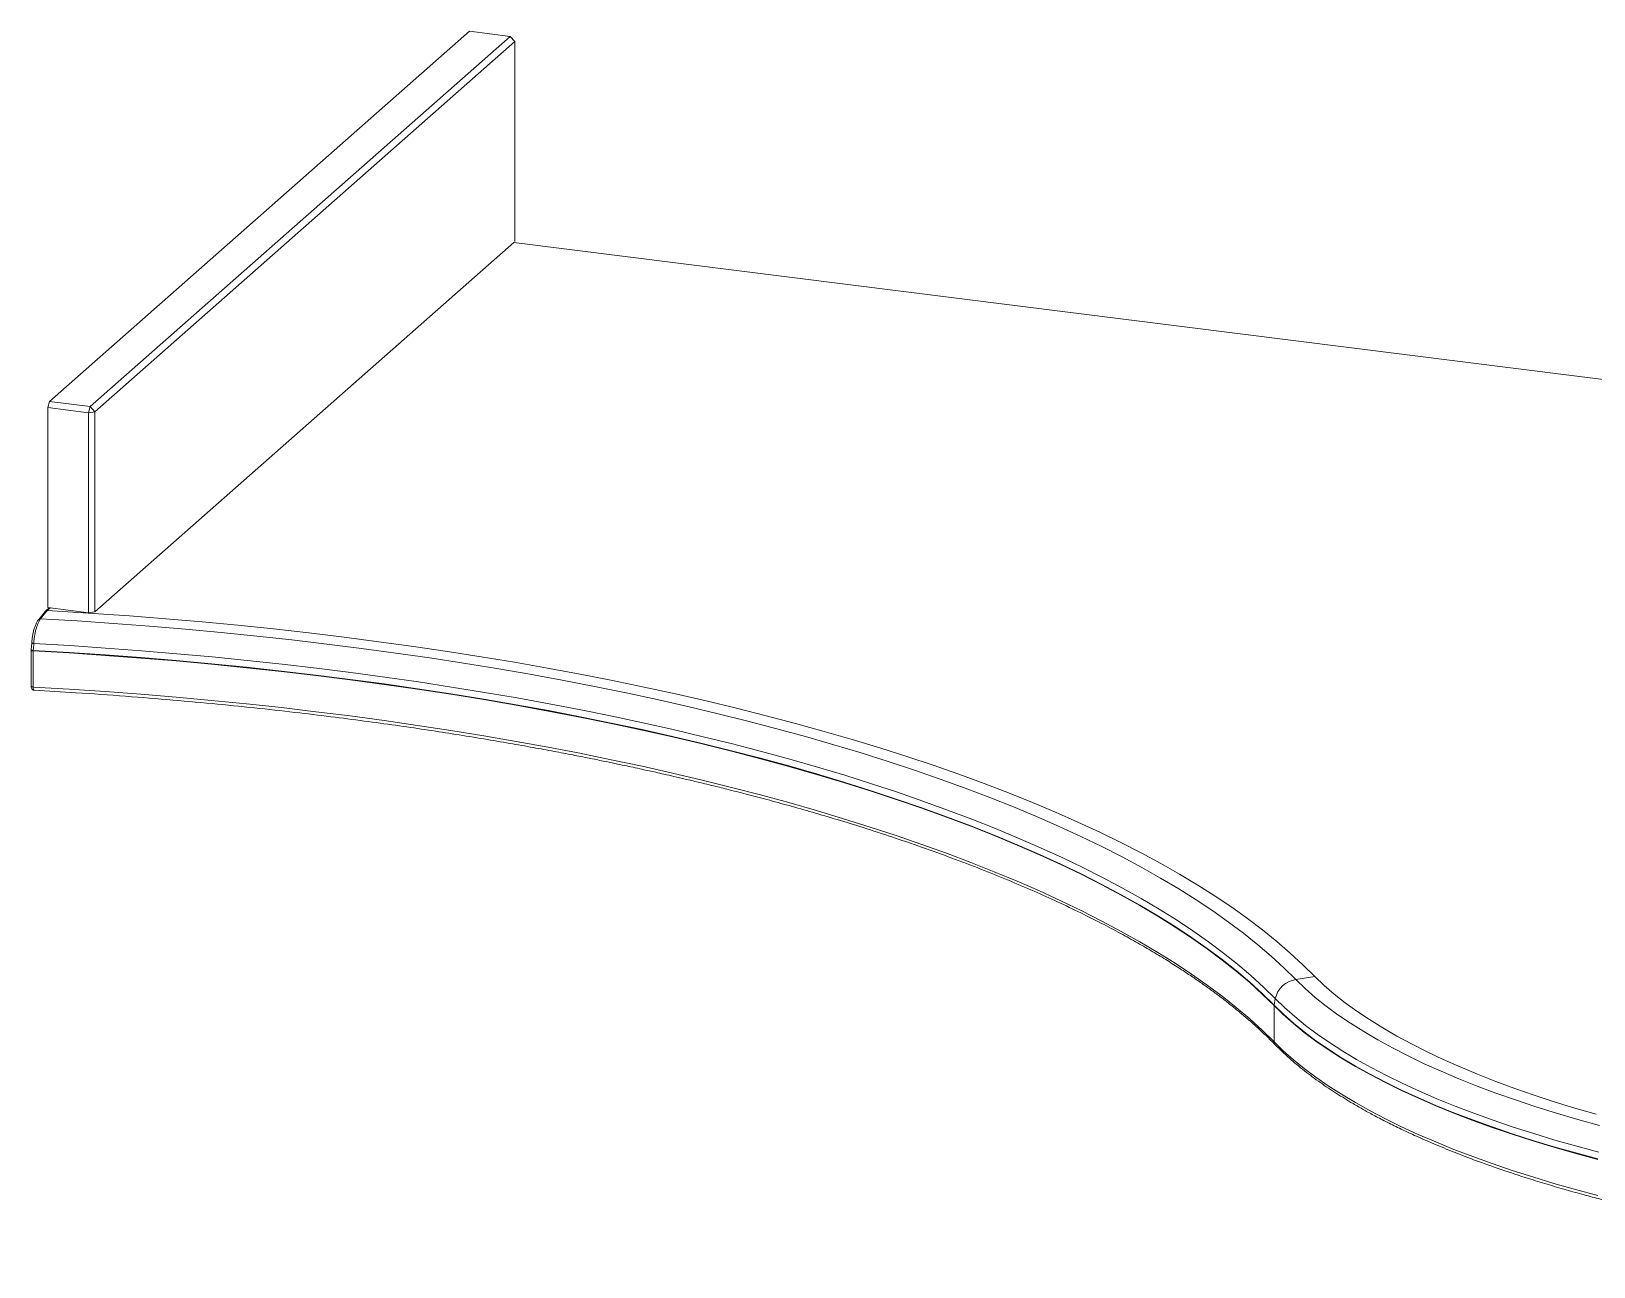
# Paper-space layout '_Dimétrique' of a CAD drawing. Header units: millimetres. Extents: x -691 to 605, y -768 to 292.
# Drawn here: x -691 to -43, y -220 to 292 of the extents above; entities that cross this region are included whole.
import ezdxf

# ---------------------------------------------------------------- set-up
doc = ezdxf.new("R2010")
doc.units = ezdxf.units.MM

psp = doc.layouts.new('_Dimétrique')

# ---------------------------------------------------------------- linework, layer by layer
at = {"color": 7, "linetype": 'Continuous', "lineweight": 15}
for p, q in [((-508.83, 292.47), (-682.91, 138.94)), ((-491.99, 290.34), (-508.83, 292.47)), ((-666.07, 136.82), (-491.99, 290.34)), ((-490.12, 288.22), (-664.2, 134.7)), ((-491.99, 290.34), (-490.12, 288.22)), ((-490.12, 288.22), (-490.12, 205.26)), ((-664.2, 51.73), (-490.47, 204.94)), ((-490.47, 204.94), (3.13, 142.82)), ((3.01, 142.77), (-490.47, 204.94)), ((-683.61, 136.43), (-682.91, 138.94)), ((-666.78, 134.31), (-683.61, 136.43)), ((-683.61, 136.43), (-683.61, 53.47)), ((-682.91, 138.94), (-666.07, 136.82)), ((-666.78, 134.31), (-666.07, 136.82)), ((-664.2, 134.7), (-666.07, 136.82)), ((-666.78, 134.31), (-664.2, 134.7)), ((-666.78, 51.35), (-666.78, 134.31)), ((-664.2, 134.7), (-664.2, 51.73)), ((-684.63, 52.01), (-687.43, 48.6)), ((-683.07, 53.4), (-684.55, 52.09)), ((-682.68, 53.35), (-683.89, 52.28)), ((-664.91, 51.11), (-683.87, 52.28)), ((-683.61, 53.47), (-666.78, 51.35)), ((-687.43, 48.6), (-687.44, 48.59)), ((-664.2, 51.73), (-666.78, 51.35)), ((-690.33, 39), (-690.35, 38.83)), ((-690.35, 38.83), (-690.54, 35.96)), ((-690.54, 35.9), (-690.54, 20.9)), ((-689.7, 35.57), (-689.7, 20.57)), ((-158.51, -99.48), (-166.4, -100.73)), ((-175.38, -111.37), (-174.86, -108.65)), ((-175.4, -111.54), (-175.4, -126.54)), ((-175.4, -111.54), (-175.4, -111.54))]:
    psp.add_line(p, q, dxfattribs=at)
at = {"color": 7, "linetype": 'Continuous', "lineweight": 15, "flags": 128}
for points in [[(-683.87, 52.28), (-684.57, 51.42), (-686.67, 48.86)], [(-166.4, -100.73), (-171.3, -95.88), (-176.54, -91.06), (-182.11, -86.28), (-188.02, -81.55), (-194.25, -76.87), (-200.81, -72.24), (-207.69, -67.65), (-214.89, -63.13), (-222.4, -58.66), (-230.22, -54.25), (-238.35, -49.9), (-246.77, -45.61), (-255.5, -41.39), (-264.51, -37.24), (-273.81, -33.16), (-283.4, -29.16), (-293.26, -25.23), (-303.39, -21.38), (-313.79, -17.6), (-324.44, -13.91), (-335.36, -10.3), (-346.52, -6.78), (-357.92, -3.34), (-369.56, 0), (-381.43, 3.26), (-393.52, 6.42), (-405.83, 9.49), (-418.35, 12.46), (-431.08, 15.34), (-444, 18.11), (-457.11, 20.79), (-470.4, 23.36), (-483.87, 25.83), (-497.51, 28.19), (-511.31, 30.45), (-525.26, 32.6), (-539.36, 34.64), (-553.6, 36.57), (-567.97, 38.39), (-582.46, 40.1), (-597.06, 41.69), (-611.78, 43.18), (-626.59, 44.54), (-641.49, 45.8), (-656.48, 46.93), (-671.54, 47.96), (-686.67, 48.86)], [(-158.51, -99.48), (-163.41, -94.59), (-168.65, -89.74), (-174.22, -84.93), (-180.13, -80.16), (-186.36, -75.44), (-192.92, -70.77), (-199.8, -66.15), (-207, -61.59), (-214.52, -57.08), (-222.34, -52.63), (-230.48, -48.24), (-238.91, -43.92), (-247.64, -39.66), (-256.66, -35.48), (-265.98, -31.36), (-275.57, -27.31), (-285.44, -23.34), (-295.59, -19.45), (-306, -15.63), (-316.68, -11.9), (-327.61, -8.25), (-338.79, -4.69), (-350.21, -1.21), (-361.87, 2.18), (-373.77, 5.48), (-385.89, 8.68), (-398.23, 11.79), (-410.78, 14.81), (-423.54, 17.73), (-436.49, 20.54), (-449.64, 23.26), (-462.97, 25.88), (-476.48, 28.39), (-490.16, 30.8), (-504.01, 33.1), (-518.01, 35.29), (-532.16, 37.38), (-546.45, 39.36), (-560.87, 41.22), (-575.42, 42.98), (-590.08, 44.62), (-604.86, 46.15), (-619.74, 47.56), (-634.71, 48.86), (-649.77, 50.04), (-664.91, 51.11)], [(-689.51, 38.61), (-689.64, 36.64), (-689.7, 35.74)], [(-689.7, 35.74), (-674.77, 34.86), (-659.91, 33.87), (-645.12, 32.76), (-630.41, 31.53), (-615.79, 30.2), (-601.26, 28.75), (-586.85, 27.18), (-572.54, 25.51), (-558.36, 23.73), (-544.3, 21.83), (-530.38, 19.83), (-516.6, 17.72), (-502.97, 15.51), (-489.5, 13.19), (-476.2, 10.77), (-463.07, 8.24), (-450.12, 5.61), (-437.35, 2.89), (-424.78, 0.06), (-412.41, -2.86), (-400.24, -5.87), (-388.29, -8.98), (-376.56, -12.18), (-365.05, -15.48), (-353.78, -18.85), (-342.74, -22.32), (-331.95, -25.87), (-321.41, -29.5), (-311.13, -33.22), (-301.11, -37.01), (-291.35, -40.88), (-281.87, -44.82), (-272.66, -48.83), (-263.74, -52.92), (-255.1, -57.07), (-246.76, -61.29), (-238.71, -65.57), (-230.96, -69.92), (-223.51, -74.32), (-216.38, -78.78), (-209.56, -83.29), (-203.05, -87.86), (-196.86, -92.47), (-191, -97.13), (-185.47, -101.84), (-180.26, -106.58), (-175.38, -111.37)], [(-175.4, -111.54), (-180.27, -106.75), (-185.48, -102), (-191.02, -97.3), (-196.88, -92.64), (-203.07, -88.03), (-209.57, -83.46), (-216.39, -78.95), (-223.53, -74.49), (-230.97, -70.09), (-238.72, -65.74), (-246.77, -61.46), (-255.11, -57.24), (-263.75, -53.09), (-272.67, -49), (-281.88, -44.99), (-291.36, -41.05), (-301.12, -37.18), (-311.14, -33.39), (-321.43, -29.67), (-331.97, -26.04), (-342.76, -22.49), (-353.79, -19.03), (-365.06, -15.65), (-376.57, -12.36), (-388.3, -9.15), (-400.25, -6.05), (-412.42, -3.03), (-424.79, -0.11), (-437.36, 2.72), (-450.12, 5.44), (-463.08, 8.07), (-476.21, 10.59), (-489.51, 13.02), (-502.98, 15.34), (-516.61, 17.55), (-530.38, 19.66), (-544.3, 21.66), (-558.36, 23.55), (-572.55, 25.34), (-586.85, 27.01), (-601.27, 28.57), (-615.79, 30.02), (-630.41, 31.36), (-645.12, 32.59), (-659.91, 33.7), (-674.77, 34.69), (-689.7, 35.57)], [(-174.86, -108.65), (-179.73, -103.86), (-184.94, -99.11), (-190.48, -94.4), (-196.35, -89.74), (-202.54, -85.12), (-209.05, -80.55), (-215.87, -76.03), (-223.01, -71.57), (-230.46, -67.16), (-238.21, -62.82), (-246.26, -58.53), (-254.61, -54.31), (-263.25, -50.15), (-272.18, -46.06), (-281.4, -42.04), (-290.88, -38.09), (-300.65, -34.22), (-310.68, -30.43), (-320.97, -26.71), (-331.51, -23.08), (-342.31, -19.52), (-353.35, -16.05), (-364.63, -12.67), (-376.14, -9.38), (-387.88, -6.17), (-399.84, -3.06), (-412.02, -0.04), (-424.4, 2.88), (-436.98, 5.71), (-449.75, 8.44), (-462.71, 11.07), (-475.85, 13.6), (-489.17, 16.02), (-502.65, 18.35), (-516.28, 20.56), (-530.07, 22.67), (-544, 24.68), (-558.07, 26.57), (-572.27, 28.36), (-586.58, 30.03), (-601.01, 31.6), (-615.54, 33.05), (-630.18, 34.39), (-644.9, 35.62), (-659.7, 36.73), (-674.57, 37.72), (-689.51, 38.61)], [(-175.4, -126.54), (-180.27, -121.75), (-185.48, -117.01), (-191.02, -112.3), (-196.88, -107.64), (-203.07, -103.03), (-209.57, -98.46), (-216.39, -93.95), (-223.53, -89.49), (-230.97, -85.09), (-238.72, -80.74), (-246.77, -76.46), (-255.11, -72.24), (-263.75, -68.09), (-272.67, -64), (-281.88, -59.99), (-291.36, -56.05), (-301.12, -52.18), (-311.14, -48.39), (-321.43, -44.67), (-331.97, -41.04), (-342.76, -37.49), (-353.79, -34.03), (-365.06, -30.65), (-376.57, -27.36), (-388.3, -24.16), (-400.25, -21.05), (-412.42, -18.03), (-424.79, -15.11), (-437.36, -12.29), (-450.12, -9.56), (-463.08, -6.93), (-476.21, -4.41), (-489.51, -1.98), (-502.98, 0.34), (-516.61, 2.55), (-530.38, 4.66), (-544.3, 6.66), (-558.36, 8.55), (-572.55, 10.34), (-586.85, 12.01), (-601.27, 13.57), (-615.79, 15.02), (-630.41, 16.36), (-645.12, 17.59), (-659.91, 18.69), (-674.77, 19.69), (-689.7, 20.57)], [(-166.4, -100.73), (-162.51, -104.44), (-158.3, -108.11), (-153.75, -111.74), (-148.88, -115.32), (-143.69, -118.84), (-138.18, -122.32), (-132.36, -125.74), (-126.24, -129.09), (-119.81, -132.39), (-113.09, -135.62), (-106.08, -138.78), (-98.78, -141.86), (-91.21, -144.88), (-83.38, -147.81), (-75.28, -150.67), (-66.92, -153.44), (-58.32, -156.13), (-49.48, -158.73), (-40.41, -161.24)], [(-158.51, -99.48), (-154.63, -103.15), (-150.41, -106.77), (-145.87, -110.34), (-141, -113.87), (-135.81, -117.35), (-130.31, -120.78), (-124.49, -124.14), (-118.38, -127.45), (-111.96, -130.69), (-105.25, -133.87), (-98.26, -136.98), (-90.98, -140.01), (-83.43, -142.97), (-75.62, -145.85), (-67.54, -148.65), (-59.22, -151.37), (-50.65, -154), (-41.84, -156.55)]]:
    psp.add_lwpolyline(points, dxfattribs=at)
at = {"color": 8, "linetype": 'Continuous', "lineweight": 15, "flags": 128}
for points in [[(-689.7, 35.74), (-689.91, 35.77), (-690.11, 35.8), (-690.27, 35.83), (-690.4, 35.87), (-690.49, 35.91), (-690.54, 35.95), (-690.54, 35.96)], [(-689.7, 35.57), (-689.92, 35.59), (-690.11, 35.62), (-690.28, 35.67), (-690.41, 35.73), (-690.5, 35.8), (-690.54, 35.87), (-690.54, 35.9)], [(-689.51, 38.61), (-689.73, 38.63), (-689.92, 38.66), (-690.09, 38.69), (-690.22, 38.73), (-690.31, 38.77), (-690.35, 38.81), (-690.35, 38.83)], [(-689.7, 20.57), (-689.92, 20.59), (-690.11, 20.62), (-690.28, 20.67), (-690.41, 20.73), (-690.5, 20.8), (-690.54, 20.87), (-690.54, 20.9)], [(-174.86, -108.65), (-171.01, -112.38), (-166.83, -116.07), (-162.33, -119.72), (-157.51, -123.33), (-152.36, -126.88), (-146.9, -130.39), (-141.14, -133.83), (-135.07, -137.22), (-128.7, -140.55), (-122.03, -143.81), (-115.08, -147.01), (-107.85, -150.13), (-100.35, -153.18), (-92.58, -156.16), (-84.54, -159.06), (-76.25, -161.88), (-67.72, -164.61), (-58.94, -167.26), (-49.93, -169.82), (-40.7, -172.3)], [(-41.11, -175.28), (-50.35, -172.81), (-59.37, -170.24), (-68.16, -167.59), (-76.7, -164.85), (-85, -162.02), (-93.04, -159.12), (-100.82, -156.14), (-108.34, -153.08), (-115.57, -149.95), (-122.53, -146.75), (-129.2, -143.48), (-135.57, -140.15), (-141.65, -136.76), (-147.42, -133.31), (-152.88, -129.8), (-158.03, -126.24), (-162.86, -122.63), (-167.37, -118.97), (-171.55, -115.27), (-175.4, -111.54)], [(-175.38, -111.37), (-171.53, -115.11), (-167.35, -118.8), (-162.85, -122.46), (-158.02, -126.07), (-152.87, -129.63), (-147.41, -133.14), (-141.64, -136.59), (-135.56, -139.98), (-129.19, -143.31), (-122.52, -146.58), (-115.56, -149.78), (-108.32, -152.91), (-100.81, -155.97), (-93.03, -158.95), (-84.99, -161.85), (-76.69, -164.67), (-68.15, -167.41), (-59.36, -170.07), (-50.34, -172.63), (-41.1, -175.11)], [(-175.4, -126.54), (-171.55, -130.27), (-167.37, -133.97), (-162.86, -137.63), (-158.03, -141.24), (-152.89, -144.8), (-147.42, -148.3), (-141.65, -151.76), (-135.58, -155.15), (-129.2, -158.48), (-122.53, -161.75), (-115.58, -164.95), (-108.34, -168.08), (-100.82, -171.14), (-93.04, -174.12), (-85, -177.02), (-76.7, -179.85), (-68.16, -182.59), (-59.37, -185.24), (-50.36, -187.81), (-41.12, -190.28)]]:
    psp.add_lwpolyline(points, dxfattribs=at)
at = {"color": 8, "linetype": 'Continuous', "lineweight": 15}
for centre, radius, start, end in [((-686.82, 48.08), 0.796, 79.04062, 138.93417), ((-173.63, -126.54), 1.76, 179.97796, 224.60465)]:
    psp.add_arc(centre, radius, start, end, dxfattribs=at)
at = {"color": 7, "linetype": 'Continuous', "lineweight": 15}
for centre, radius, start, end in [((-689.54, 35.9), 1, 176.27827, 180), ((-683.79, 35.57), 5.91, 178.30593, 179.97925), ((-164.93, -110.77), 10.15, 98.27747, 167.91145), ((-174.43, -111.54), 0.963, 169.83836, 179.95062), ((-174.43, -111.54), 0.963, 169.8383, 179.95062)]:
    psp.add_arc(centre, radius, start, end, dxfattribs=at)
for points, knots in [([(-684.62, 52), (-684.57, 52.05), (-684.46, 52.18), (-684.2, 52.29), (-684, 52.28), (-683.89, 52.28)], [0, 0, 0, 0, 0.2714041, 0.6356964, 1, 1, 1, 1]), ([(-687.42, 48.57), (-687.57, 48.38), (-687.98, 47.89), (-688.53, 46.83), (-689.09, 45.45), (-689.56, 43.9), (-689.93, 42.24), (-690.2, 40.59), (-690.29, 39.5), (-690.33, 39)], [0, 0, 0, 0, 0.10245, 0.260093, 0.414251, 0.567319, 0.71759, 0.868532, 1, 1, 1, 1]), ([(-686.67, 48.86), (-687.02, 48.41), (-687.36, 47.82), (-687.75, 46.92), (-687.83, 46.73), (-687.98, 46.34), (-688.05, 46.14), (-688.27, 45.53), (-688.4, 45.09), (-688.59, 44.41), (-688.66, 44.17), (-688.77, 43.7), (-688.83, 43.45), (-688.99, 42.72), (-689.08, 42.23), (-689.25, 41.21), (-689.32, 40.68), (-689.44, 39.64), (-689.48, 39.12), (-689.51, 38.61)], [0, 0, 0, 0, 0.25, 0.25, 0.3125, 0.3125, 0.375, 0.375, 0.5, 0.5, 0.5625, 0.5625, 0.625, 0.625, 0.75, 0.75, 0.875, 0.875, 1, 1, 1, 1]), ([(-690.54, 20.9), (-690.54, 20.86), (-690.54, 20.57), (-690.47, 20.15), (-690.24, 19.67), (-689.9, 19.36), (-689.59, 19.22), (-689.4, 19.23), (-689.36, 19.23)], [0, 0, 0, 0, 0.055222, 0.3574, 0.581956, 0.767881, 0.944565, 1, 1, 1, 1]), ([(-689.39, 19.2), (-683.6, 18.87), (-670.88, 18.15), (-651.7, 16.8), (-632.11, 15.22), (-613.55, 13.52), (-596.02, 11.73), (-579.79, 9.91), (-564.81, 8.09), (-551.04, 6.29), (-538.13, 4.5), (-526.07, 2.73), (-514.4, 0.92), (-503.18, -0.91), (-492.47, -2.74), (-482.78, -4.46), (-474.09, -6.08), (-466.37, -7.55), (-459.6, -8.89), (-453.78, -10.07), (-448.86, -11.09), (-444.73, -11.96), (-441, -12.75), (-437.6, -13.49), (-434.46, -14.18), (-431.43, -14.86), (-428.02, -15.62), (-423.94, -16.55), (-419.22, -17.65), (-413.97, -18.9), (-408.22, -20.29), (-401.56, -21.94), (-393.94, -23.89), (-385.34, -26.16), (-376.15, -28.67), (-366.42, -31.44), (-356.18, -34.47), (-345.2, -37.87), (-333.52, -41.66), (-321.23, -45.86), (-308.95, -50.3), (-296.95, -54.89), (-285.61, -59.49), (-274.98, -64.03), (-265, -68.54), (-255.66, -72.99), (-246.98, -77.35), (-239.12, -81.5), (-232.04, -85.44), (-225.57, -89.2), (-219.7, -92.78), (-214.4, -96.15), (-209.68, -99.29), (-205.35, -102.28), (-201.25, -105.21), (-198.06, -107.59), (-195.69, -109.41), (-194.06, -110.69), (-192.47, -111.95), (-190.91, -113.22), (-189.32, -114.52), (-187.61, -115.96), (-185.63, -117.66), (-183.34, -119.68), (-180.74, -122.06), (-177.86, -124.79), (-175.92, -126.74), (-174.89, -127.77)], [0, 0, 0, 0, 0.024683, 0.054192, 0.082429, 0.109393, 0.135085, 0.159503, 0.181361, 0.202087, 0.221681, 0.240144, 0.257476, 0.275798, 0.292658, 0.308058, 0.321996, 0.334474, 0.34549, 0.355046, 0.36314, 0.36981, 0.375579, 0.381792, 0.386865, 0.391398, 0.397114, 0.40412, 0.412224, 0.421287, 0.43125, 0.442115, 0.456225, 0.471612, 0.488276, 0.506217, 0.525435, 0.54593, 0.569253, 0.594036, 0.620072, 0.645482, 0.670943, 0.695218, 0.718307, 0.741729, 0.76379, 0.78449, 0.803828, 0.821806, 0.839386, 0.855436, 0.869967, 0.883817, 0.897488, 0.910983, 0.916864, 0.922711, 0.928524, 0.934302, 0.940046, 0.946406, 0.953996, 0.96315, 0.973869, 0.986153, 1, 1, 1, 1]), ([(-174.89, -127.78), (-172.97, -129.65), (-169.24, -133.3), (-162.92, -138.52), (-156.38, -143.39), (-149.65, -147.91), (-143.55, -151.66), (-138.2, -154.74), (-133.47, -157.32), (-128.32, -159.99), (-122.58, -162.82), (-116.18, -165.79), (-108.9, -168.98), (-100.65, -172.37), (-91.33, -175.95), (-81.04, -179.61), (-71.24, -182.84), (-62.22, -185.62), (-54.55, -187.86), (-47.13, -189.93), (-40.27, -191.74), (-34.05, -193.32), (-28.48, -194.69), (-23.61, -195.84), (-19.46, -196.79), (-16.04, -197.55), (-13.5, -198.11), (-11.73, -198.49), (-10.56, -198.74), (-9.45, -198.98), (-8.07, -199.27), (-5.05, -199.91), (-0.25, -200.89), (6.49, -202.21), (14.17, -203.64), (22.81, -205.16), (32.44, -206.76), (43.79, -208.51), (56.85, -210.35), (71.57, -212.2), (87.16, -213.92), (103.07, -215.44), (119.24, -216.74), (135.59, -217.82), (152.61, -218.7), (170.28, -219.35), (188.57, -219.74), (207.44, -219.85), (226.86, -219.65), (246.78, -219.12), (267.13, -218.23), (285.19, -217.12), (300.83, -215.92), (313.8, -214.77), (326.31, -213.51), (338.09, -212.18), (349.05, -210.82), (359.22, -209.45), (368.61, -208.09), (378.07, -206.62), (387.41, -205.07), (396.46, -203.46), (404.26, -201.99), (410.85, -200.69), (416.27, -199.58), (420.24, -198.74), (422.99, -198.15), (424.78, -197.75), (426.46, -197.38), (428.4, -196.95), (430.99, -196.36), (434.32, -195.59), (438.43, -194.61), (443.32, -193.42), (448.99, -191.98), (455.42, -190.29), (462.49, -188.34), (469.85, -186.22), (477.17, -184), (486.44, -181.03), (497.35, -177.29), (509.56, -172.7), (520.88, -168.02), (531.31, -163.3), (540.84, -158.57), (549.52, -153.84), (556.85, -149.46), (563.03, -145.43), (568.22, -141.78), (572.91, -138.21), (577.06, -134.79), (580.43, -131.78), (583.21, -129.13), (585.66, -126.65), (588.14, -123.94), (590.69, -120.94), (593.17, -117.72), (595.48, -114.38), (597.56, -110.98), (599.74, -106.89), (601.82, -102.07), (603.51, -96.53), (604.57, -91.15), (604.72, -87.37), (604.8, -85.57)], [0, 0, 0, 0, 0.015591, 0.030421, 0.0445, 0.057844, 0.070454, 0.078312, 0.086096, 0.094496, 0.103556, 0.113276, 0.123656, 0.135483, 0.148063, 0.161397, 0.175485, 0.184727, 0.194059, 0.202652, 0.210422, 0.217366, 0.223487, 0.228783, 0.233255, 0.236903, 0.239726, 0.241367, 0.242498, 0.243432, 0.244876, 0.246859, 0.252922, 0.259864, 0.267676, 0.276358, 0.28591, 0.296331, 0.309654, 0.323647, 0.338231, 0.353407, 0.367718, 0.382517, 0.397805, 0.413583, 0.429849, 0.446605, 0.46385, 0.481584, 0.499807, 0.518519, 0.530463, 0.542568, 0.554249, 0.565282, 0.575668, 0.585407, 0.594499, 0.602943, 0.613195, 0.622297, 0.630248, 0.637048, 0.642697, 0.647195, 0.649572, 0.651429, 0.652915, 0.654924, 0.657666, 0.66125, 0.665728, 0.671101, 0.677368, 0.684668, 0.692895, 0.701772, 0.710567, 0.719241, 0.735929, 0.752152, 0.768194, 0.783755, 0.798841, 0.813512, 0.827779, 0.838706, 0.849384, 0.859792, 0.869563, 0.878561, 0.885167, 0.891736, 0.899096, 0.907265, 0.91602, 0.924916, 0.933939, 0.943089, 0.957595, 0.972176, 0.986756, 1, 1, 1, 1])]:
    psp.add_open_spline(points, degree=3, knots=knots, dxfattribs=at)
psp.add_open_spline([(-683.89, 52.28), (-683.88, 52.28), (-683.88, 52.28), (-683.87, 52.28)], degree=3, dxfattribs=at)
at = {"color": 8, "linetype": 'Continuous', "lineweight": 15}
psp.add_open_spline([(-689.7, 20.57), (-689.7, 20.36), (-689.69, 19.95), (-689.6, 19.5), (-689.49, 19.25), (-689.41, 19.25), (-689.38, 19.25)], degree=3, knots=[0, 0, 0, 0, 0.285496, 0.573626, 0.863217, 1, 1, 1, 1], dxfattribs=at)

doc.saveas('drawing.dxf')
